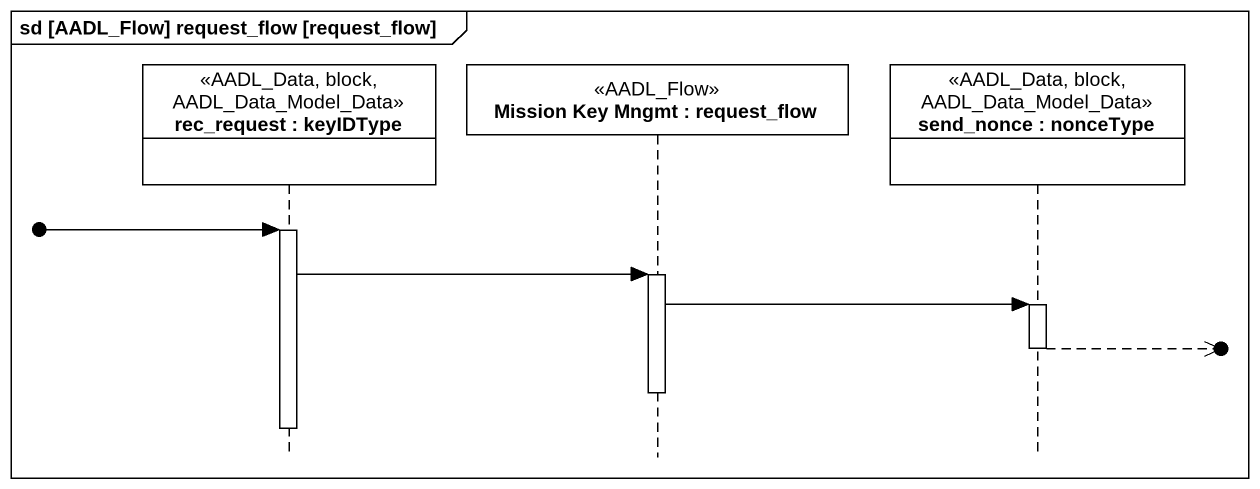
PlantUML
@startuml
mainframe sd [AADL_Flow] request_flow [request_flow]
hide footbox
participant "rec_request : keyIDType" as rec_request <<AADL_Data, block, AADL_Data_Model_Data>>
participant "Mission Key Mngmt : request_flow" as Mission_Key_Mngmt <<AADL_Flow>>
participant "send_nonce : nonceType" as send_nonce <<AADL_Data, block, AADL_Data_Model_Data>>

[o-> rec_request
activate rec_request
rec_request -> Mission_Key_Mngmt
activate Mission_Key_Mngmt
Mission_Key_Mngmt -> send_nonce
activate send_nonce
send_nonce -->>o]
deactivate send_nonce
deactivate Mission_Key_Mngmt
deactivate rec_request
@enduml
